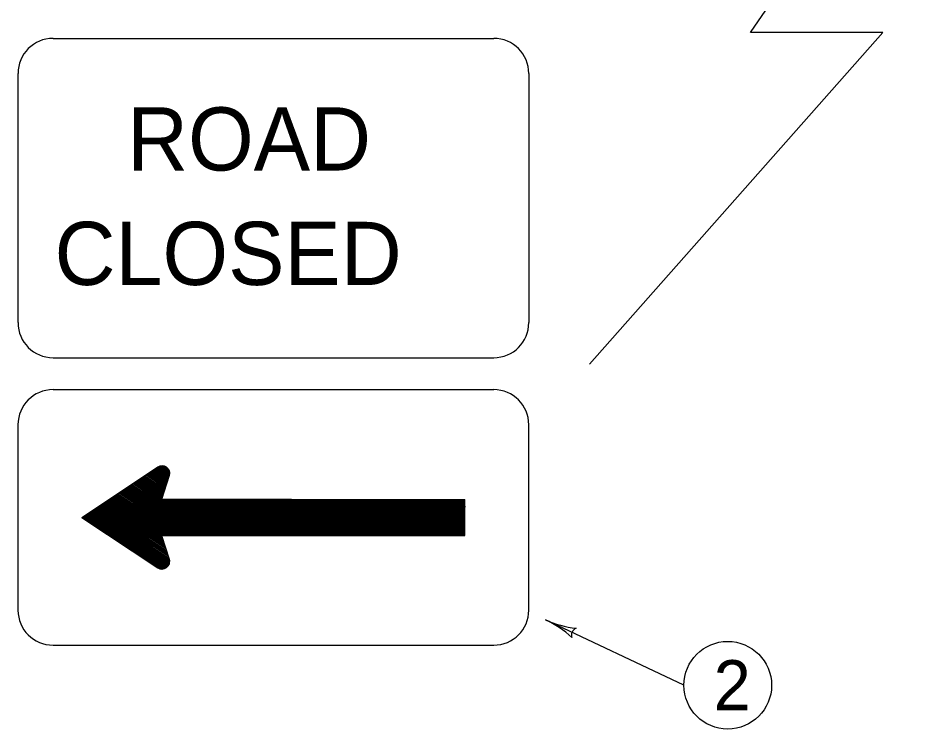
# Model space of a CAD drawing. Extents: x 999.6 to 1053.4, y 999.6 to 1022.5.
# Drawn here: x 1024.792 to 1028.389, y 1009.36 to 1012.201 of the extents above; entities that cross this region are included whole.
import ezdxf

# ---------------------------------------------------------------- set-up
doc = ezdxf.new("R2010")
doc.units = 0
doc.layers.add('Level 1', color=7, linetype='Continuous')

msp = doc.modelspace()

# ---------------------------------------------------------------- linework, layer by layer
at = {"layer": 'Level 1'}
for p, q in [((1025.047, 1010.2057), (1025.3504, 1010.4072)), ((1025.3239, 1010.3895), (1025.3874, 1010.3473)), ((1025.3283, 1010.3923), (1025.3889, 1010.3522)), ((1025.3326, 1010.3952), (1025.3903, 1010.3568)), ((1025.3369, 1010.3981), (1025.3918, 1010.3616)), ((1025.3413, 1010.401), (1025.3933, 1010.3663)), ((1025.3455, 1010.4038), (1025.3949, 1010.3711)), ((1025.3498, 1010.4067), (1025.3963, 1010.3759)), ((1025.3545, 1010.4093), (1025.3968, 1010.3812)), ((1025.3603, 1010.4113), (1025.3964, 1010.3872)), ((1025.3678, 1010.412), (1025.3942, 1010.3945)), ((1025.272, 1010.3551), (1025.3695, 1010.2902)), ((1025.2763, 1010.3578), (1025.371, 1010.295)), ((1025.2806, 1010.3607), (1025.3725, 1010.2998)), ((1025.285, 1010.3637), (1025.3739, 1010.3046)), ((1025.2893, 1010.3665), (1025.3755, 1010.3093)), ((1025.2936, 1010.3694), (1025.377, 1010.314)), ((1025.2979, 1010.3722), (1025.3785, 1010.3188)), ((1025.3023, 1010.3751), (1025.3799, 1010.3236)), ((1025.3066, 1010.378), (1025.3814, 1010.3283)), ((1025.3109, 1010.3808), (1025.3829, 1010.3331)), ((1025.3153, 1010.3837), (1025.3844, 1010.3377)), ((1025.3196, 1010.3866), (1025.3859, 1010.3426)), ((1025.3655, 1010.2775), (1025.3955, 1010.3732)), ((1025.2158, 1010.3177), (1025.3655, 1010.2182)), ((1025.2201, 1010.3206), (1025.3655, 1010.224)), ((1025.2244, 1010.3234), (1025.3655, 1010.2297)), ((1025.2287, 1010.3263), (1025.3655, 1010.2356)), ((1025.2331, 1010.3292), (1025.3655, 1010.2413)), ((1025.2374, 1010.3321), (1025.3655, 1010.2471)), ((1025.2417, 1010.3349), (1025.3655, 1010.2527)), ((1025.246, 1010.3377), (1025.3655, 1010.2585)), ((1025.2504, 1010.3407), (1025.3655, 1010.2642)), ((1025.2548, 1010.3436), (1025.3655, 1010.27)), ((1025.259, 1010.3463), (1025.3655, 1010.2757)), ((1025.2633, 1010.3492), (1025.3665, 1010.2807)), ((1025.2677, 1010.3522), (1025.3681, 1010.2855)), ((1025.1639, 1010.2833), (1025.3655, 1010.1494)), ((1025.1682, 1010.2861), (1025.3655, 1010.1552)), ((1025.1724, 1010.289), (1025.3655, 1010.1609)), ((1025.1768, 1010.2918), (1025.3655, 1010.1667)), ((1025.1812, 1010.2947), (1025.3655, 1010.1724)), ((1025.1855, 1010.2975), (1025.3655, 1010.1782)), ((1025.1898, 1010.3004), (1025.3655, 1010.1838)), ((1025.1942, 1010.3033), (1025.3655, 1010.1896)), ((1025.1984, 1010.3062), (1025.3655, 1010.1953)), ((1025.2028, 1010.3091), (1025.3655, 1010.2011)), ((1025.2071, 1010.3119), (1025.3655, 1010.2068)), ((1025.2114, 1010.3148), (1025.3655, 1010.2125)), ((1025.1077, 1010.2459), (1025.3889, 1010.0592)), ((1025.112, 1010.2488), (1025.3867, 1010.0665)), ((1025.1163, 1010.2517), (1025.3844, 1010.0737)), ((1025.1206, 1010.2545), (1025.3821, 1010.081)), ((1025.1249, 1010.2575), (1025.3798, 1010.0882)), ((1025.1293, 1010.2602), (1025.3776, 1010.0954)), ((1025.1336, 1010.2631), (1025.3753, 1010.1027)), ((1025.1379, 1010.266), (1025.3731, 1010.11)), ((1025.1423, 1010.2688), (1025.3708, 1010.1172)), ((1025.1465, 1010.2717), (1025.3685, 1010.1245)), ((1025.1508, 1010.2746), (1025.3663, 1010.1317)), ((1025.1552, 1010.2775), (1025.3655, 1010.1379)), ((1025.1595, 1010.2804), (1025.3655, 1010.1437)), ((1025.3655, 1010.2775), (1026.5779, 1010.2775)), ((1025.3655, 1010.134), (1025.3655, 1010.2775)), ((1025.3655, 1010.2727), (1026.5779, 1010.2727)), ((1025.3655, 1010.268), (1026.5779, 1010.268)), ((1025.3655, 1010.2631), (1026.5779, 1010.2631)), ((1025.3655, 1010.2584), (1026.5779, 1010.2584)), ((1025.3655, 1010.2536), (1026.5779, 1010.2536)), ((1025.3683, 1010.2493), (1026.5808, 1010.2493)), ((1026.5779, 1010.134), (1026.5779, 1010.2775)), ((1025.0558, 1010.2115), (1025.3739, 1010.0002)), ((1025.06, 1010.2144), (1025.3797, 1010.0023)), ((1025.0643, 1010.2172), (1025.3843, 1010.0049)), ((1025.0686, 1010.2201), (1025.3881, 1010.0082)), ((1025.073, 1010.2229), (1025.3913, 1010.0118)), ((1025.0773, 1010.2258), (1025.3937, 1010.0159)), ((1025.0817, 1010.2287), (1025.3955, 1010.0204)), ((1025.0859, 1010.2316), (1025.3966, 1010.0254)), ((1025.0903, 1010.2345), (1025.3968, 1010.0311)), ((1025.0946, 1010.2373), (1025.3957, 1010.0375)), ((1025.0989, 1010.2402), (1025.3935, 1010.0448)), ((1025.1033, 1010.2431), (1025.3913, 1010.0519)), ((1025.3655, 1010.244), (1026.5779, 1010.244)), ((1025.3655, 1010.2392), (1026.5779, 1010.2392)), ((1025.3655, 1010.2345), (1026.5779, 1010.2345)), ((1025.3655, 1010.2297), (1026.5779, 1010.2297)), ((1025.3655, 1010.2248), (1026.5779, 1010.2248)), ((1025.3655, 1010.2201), (1026.5779, 1010.2201)), ((1025.3655, 1010.2152), (1026.5779, 1010.2152)), ((1025.3655, 1010.2106), (1026.5779, 1010.2106)), ((1025.047, 1010.2057), (1025.3504, 1010.0044)), ((1025.0513, 1010.2087), (1025.3666, 1009.9994)), ((1025.3655, 1010.2057), (1026.5779, 1010.2057)), ((1025.3655, 1010.2009), (1026.5779, 1010.2009)), ((1025.3655, 1010.1962), (1026.5779, 1010.1962)), ((1025.3655, 1010.1914), (1026.5786, 1010.1914)), ((1025.3655, 1010.1866), (1026.5779, 1010.1866)), ((1025.3655, 1010.1818), (1026.5779, 1010.1818)), ((1025.3655, 1010.177), (1026.5779, 1010.177)), ((1025.3655, 1010.1723), (1026.5779, 1010.1723)), ((1025.3655, 1010.1674), (1026.5779, 1010.1674)), ((1025.3655, 1010.1627), (1026.5779, 1010.1627)), ((1025.3655, 1010.1579), (1026.5779, 1010.1579)), ((1025.3655, 1010.1531), (1026.5779, 1010.1531)), ((1025.3655, 1010.1483), (1026.5779, 1010.1483)), ((1025.3655, 1010.1435), (1026.5779, 1010.1435)), ((1025.3655, 1010.1387), (1026.5779, 1010.1387)), ((1025.3655, 1010.134), (1026.5779, 1010.134)), ((1025.3655, 1010.134), (1025.3955, 1010.0382)), ((1027.4534, 1009.5353), (1026.8997, 1009.7966))]:
    msp.add_line(p, q, dxfattribs=at)
for points in [[(1027.0758, 1010.8177), (1028.2482, 1012.1432), (1027.7188, 1012.1432), (1028.9668, 1013.9609)], [(1024.9319, 1012.1194), (1026.6931, 1012.1194)], [(1024.7919, 1010.9837), (1024.7919, 1011.9794)], [(1026.8331, 1011.9794), (1026.8331, 1010.9837)], [(1024.9319, 1010.8437), (1026.6931, 1010.8437)], [(1024.9318, 1010.716), (1026.693, 1010.716)], [(1024.7918, 1010.576), (1024.7918, 1009.8354)], [(1026.833, 1009.8354), (1026.833, 1010.576)], [(1024.9318, 1009.6954), (1026.693, 1009.6954)]]:
    msp.add_lwpolyline(points, dxfattribs=at)
for points in [[(1025.3504, 1010.0044), (1025.047, 1010.2057), (1025.3504, 1010.4072), (1025.3587, 1010.4109), (1025.3634, 1010.4118), (1025.3718, 1010.4117), (1025.3794, 1010.4093), (1025.3863, 1010.4049), (1025.3905, 1010.4006), (1025.3936, 1010.3958), (1025.3953, 1010.3916), (1025.3967, 1010.3852), (1025.3967, 1010.3792), (1025.3959, 1010.3747), (1025.3955, 1010.3732), (1025.3655, 1010.2775), (1025.3655, 1010.134), (1025.3955, 1010.0382), (1025.3968, 1010.0319), (1025.3966, 1010.0255), (1025.3955, 1010.0204), (1025.3937, 1010.0159), (1025.3913, 1010.0118), (1025.3881, 1010.0082), (1025.3843, 1010.0049), (1025.3797, 1010.0023), (1025.3739, 1010.0002), (1025.3666, 1009.9994), (1025.3595, 1010.0004), (1025.3537, 1010.0025)], [(1025.8843, 1010.134), (1025.8843, 1010.2775), (1025.3655, 1010.2775), (1025.3655, 1010.134)]]:
    msp.add_lwpolyline(points, close=True, dxfattribs=at)
msp.add_circle((1027.6284, 1009.5353), 0.175, dxfattribs=at)
for centre, radius, start, end in [((1024.9319, 1011.9794), 0.14, 90, 180), ((1026.6931, 1011.9794), 0.14, 0, 90), ((1024.9319, 1010.9837), 0.14, 180, 270), ((1026.6931, 1010.9837), 0.14, 270, 360), ((1024.9318, 1010.576), 0.14, 90, 180), ((1026.693, 1010.576), 0.14, 0, 90), ((1025.367, 1010.3821), 0.0299, 341.6837, 123.5669), ((1025.367, 1010.0293), 0.0299, 236.4331, 17.3894), ((1024.9318, 1009.8354), 0.14, 180, 270), ((1026.693, 1009.8354), 0.14, 270, 0), ((1027.063, 1010.1514), 0.3906, 245.2972, 263.966), ((1027.063, 1010.1514), 0.3906, 245.285, 245.2972), ((1026.7365, 1009.4417), 0.3906, 46.6444, 65.2911), ((1027.0347, 1009.7345), 0.0313, 114.0718, 196.1885)]:
    msp.add_arc(centre, radius, start, end, dxfattribs=at)

# ---------------------------------------------------------------- texts
for s, height, p in [('ROAD', 0.25232, (1025.2278, 1011.5915)), ('CLOSED', 0.25232, (1024.9378, 1011.1342)), ('2', 0.2, (1027.5717, 1009.4353))]:
    msp.add_text(s, height=height, dxfattribs=at).set_placement(p)

doc.saveas('drawing.dxf')
